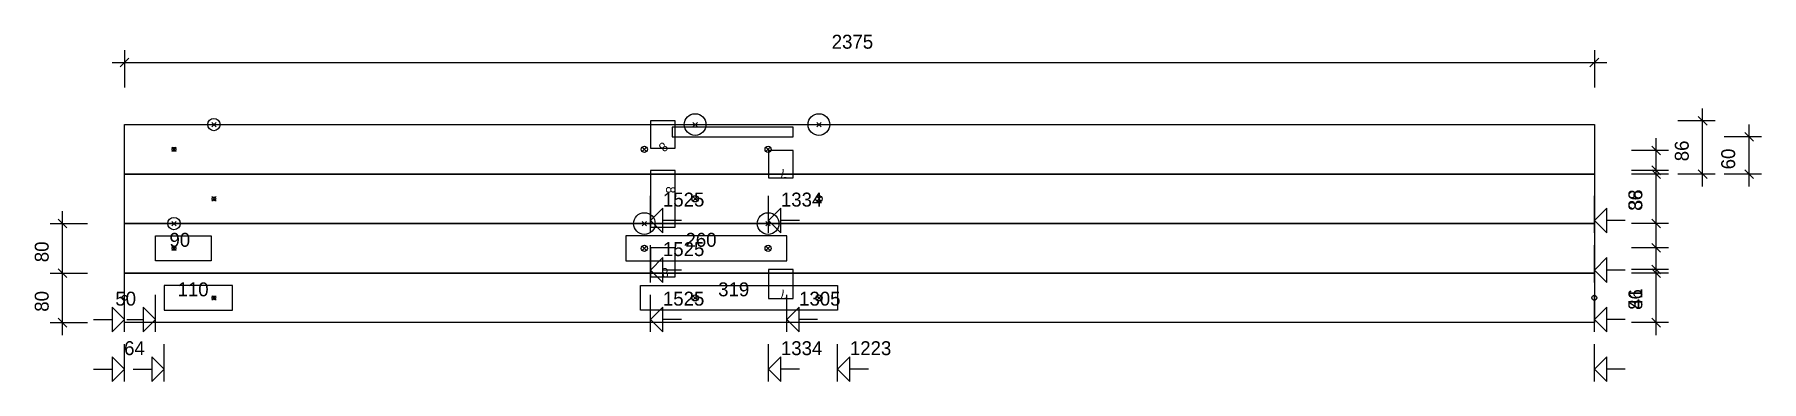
# Model space of a CAD drawing. Header units: millimetres. Extents: x -145 to 2645, y -95 to 465.
import ezdxf
from ezdxf.enums import TextEntityAlignment as Align

# ---------------------------------------------------------------- set-up
doc = ezdxf.new("R2010")
doc.units = ezdxf.units.MM
for name, color, linetype in [('1_SP1-2L', 7, 'CONTINUOUS'), ('CONTOUR', 7, 'CONTINUOUS'), ('CUT_HANDRAIL', 7, 'CONTINUOUS'), ('CUT_RISER', 7, 'CONTINUOUS'), ('CUT_STEP', 7, 'CONTINUOUS'), ('CUT_STEPTEXT', 7, 'CONTINUOUS'), ('CUT_VANGTENON', 7, 'CONTINUOUS'), ('DIMLINES', 7, 'CONTINUOUS'), ('DIMLINESTEXT', 7, 'CONTINUOUS'), ('DRILLINGS', 7, 'CONTINUOUS')]:
    doc.layers.add(name, color=color, linetype=linetype)

msp = doc.modelspace()

# ---------------------------------------------------------------- linework, layer by layer
at = {"layer": '1_SP1-2L', "color": 0}
for centre in [(0, 40), (2375, 40)]:
    msp.add_circle(centre, 4, dxfattribs=at)
at = {"layer": 'CONTOUR', "color": 0, "linetype": '0'}
for points in [[(2375, 320), (2375, 240), (0, 240), (0, 320), (2375, 320)], [(2375, 240), (2375, 160), (0, 160), (0, 240), (2375, 240)], [(2375, 160), (2375, 80), (0, 80), (0, 160), (2375, 160)], [(2375, 80), (2375, 0), (0, 0), (0, 80), (2375, 80)]]:
    msp.add_lwpolyline(points, dxfattribs=at)
at = {"layer": 'CUT_HANDRAIL', "color": 1, "linetype": '1'}
for points in [[(140, 100), (95, 100), (50, 100), (50, 140), (140, 140), (140, 100)], [(174.426, 60), (119.292, 60), (64.158, 60), (64.158, 20), (174.426, 20), (174.426, 60)]]:
    msp.add_lwpolyline(points, dxfattribs=at)
at = {"layer": 'CUT_RISER', "color": 1, "linetype": '1'}
msp.add_lwpolyline([(1080.625, 316), (982.812, 316), (885, 316), (885, 300), (1080.625, 300), (1080.625, 316)], dxfattribs=at)
at = {"layer": 'CUT_STEP', "color": 1, "linetype": '1'}
for points in [[(850, 282), (870, 282), (890, 282), (890, 320), (890, 326), (850, 326), (850, 320), (850, 282)], [(1040.625, 234), (1060.625, 234), (1080.625, 234), (1080.625, 240), (1080.625, 278), (1040.625, 278), (1040.625, 240), (1040.625, 234)], [(890, 160), (890, 200), (890, 240), (890, 246), (850, 246), (850, 240), (850, 160), (850, 154), (890, 154), (890, 160)], [(850, 74), (870, 74), (890, 74), (890, 80), (890, 115), (890, 121), (850, 121), (850, 115), (850, 80), (850, 74)], [(1040.625, 39), (1060.625, 39), (1080.625, 39), (1080.625, 45), (1080.625, 80), (1080.625, 86), (1040.625, 86), (1040.625, 80), (1040.625, 45), (1040.625, 39)]]:
    msp.add_lwpolyline(points, dxfattribs=at)
at = {"layer": 'CUT_VANGTENON', "color": 1, "linetype": '1'}
for points in [[(1070, 140), (940, 140), (810, 140), (810, 100), (1070, 100), (1070, 140)], [(1152.079, 20), (992.804, 20), (833.528, 20), (833.528, 60), (1152.079, 60), (1152.079, 20)]]:
    msp.add_lwpolyline(points, dxfattribs=at)
at = {"layer": 'DIMLINES', "color": 0}
for p, q in [((-20, 420), (2395, 420)), ((7.071, 427.071), (-7.071, 412.929)), ((0, 440), (0, 380)), ((2382.071, 427.071), (2367.929, 412.929)), ((2375, 440), (2375, 380)), ((2550, 220), (2550, 346)), ((2570, 326), (2510, 326)), ((2542.929, 333.071), (2557.071, 318.929)), ((2617.929, 307.071), (2632.071, 292.929)), ((2625, 220), (2625, 320)), ((2467.929, 285.071), (2482.071, 270.929)), ((2475, 220), (2475, 298)), ((2645, 300), (2585, 300)), ((2495, 278), (2435, 278)), ((2467.929, 253.071), (2482.071, 238.929)), ((2475, 140), (2475, 266)), ((2495, 246), (2435, 246)), ((2495, 240), (2435, 240)), ((2467.929, 247.071), (2482.071, 232.929)), ((2570, 240), (2510, 240)), ((2542.929, 247.071), (2557.071, 232.929)), ((2645, 240), (2585, 240)), ((2617.929, 247.071), (2632.071, 232.929)), ((850, 145), (850, 205)), ((1040.625, 145), (1040.625, 205)), ((2375, 145), (2375, 205)), ((-100, 60), (-100, 180)), ((850, 165), (870, 185)), ((870, 145), (870, 185)), ((1040.625, 165), (1060.625, 185)), ((1060.625, 145), (1060.625, 185)), ((2375, 165), (2395, 185)), ((2395, 145), (2395, 185)), ((-120, 160), (-60, 160)), ((-107.071, 167.071), (-92.929, 152.929)), ((850, 165), (870, 145)), ((900, 165), (870, 165)), ((1040.625, 165), (1060.625, 145)), ((1090.625, 165), (1060.625, 165)), ((2375, 165), (2395, 145)), ((2425, 165), (2395, 165)), ((2495, 160), (2435, 160)), ((2467.929, 167.071), (2482.071, 152.929)), ((2475, 60), (2475, 141)), ((850, 65), (850, 125)), ((2375, 65), (2375, 125)), ((2495, 121), (2435, 121)), ((2467.929, 128.071), (2482.071, 113.929)), ((-107.071, 87.071), (-92.929, 72.929)), ((-107.071, 87.071), (-92.929, 72.929)), ((-100, -20), (-100, 100)), ((850, 85), (870, 105)), ((850, 85), (870, 65)), ((870, 65), (870, 105)), ((900, 85), (870, 85)), ((2375, 85), (2395, 105)), ((2375, 85), (2395, 65)), ((2395, 65), (2395, 105)), ((2425, 85), (2395, 85)), ((2495, 86), (2435, 86)), ((2467.929, 93.071), (2482.071, 78.929)), ((2467.929, 87.071), (2482.071, 72.929)), ((2475, -20), (2475, 106)), ((-120, 80), (-60, 80)), ((-120, 80), (-60, 80)), ((2495, 80), (2435, 80)), ((0, -15), (0, 45)), ((50, -15), (50, 45)), ((850, -15), (850, 45)), ((1070, -15), (1070, 45)), ((2375, -15), (2375, 45)), ((-120, 0), (-60, 0)), ((-107.071, 7.071), (-92.929, -7.071)), ((-50, 5), (-20, 5)), ((0, 5), (-20, 25)), ((-20, 25), (-20, -15)), ((0, 5), (-20, -15)), ((4, 5), (30, 5)), ((50, 5), (30, 25)), ((30, 25), (30, -15)), ((50, 5), (30, -15)), ((850, 5), (870, 25)), ((850, 5), (870, -15)), ((870, -15), (870, 25)), ((900, 5), (870, 5)), ((1070, 5), (1090, 25)), ((1070, 5), (1090, -15)), ((1090, -15), (1090, 25)), ((1120, 5), (1090, 5)), ((2375, 5), (2395, 25)), ((2375, 5), (2395, -15)), ((2395, -15), (2395, 25)), ((2425, 5), (2395, 5)), ((2495, 0), (2435, 0)), ((2467.929, 7.071), (2482.071, -7.071)), ((0, -75), (-20, -55)), ((-20, -55), (-20, -95)), ((0, -95), (0, -35)), ((64.158, -75), (44.158, -55)), ((44.158, -55), (44.158, -95)), ((64.158, -95), (64.158, -35)), ((1040.625, -95), (1040.625, -35)), ((1040.625, -75), (1060.625, -55)), ((1060.625, -95), (1060.625, -55)), ((1152.079, -95), (1152.079, -35)), ((1152.079, -75), (1172.079, -55)), ((1172.079, -95), (1172.079, -55)), ((2375, -95), (2375, -35)), ((2375, -75), (2395, -55)), ((2395, -95), (2395, -55)), ((-50, -75), (-20, -75)), ((0, -75), (-20, -95)), ((14.158, -75), (44.158, -75)), ((64.158, -75), (44.158, -95)), ((1040.625, -75), (1060.625, -95)), ((1090.625, -75), (1060.625, -75)), ((1152.079, -75), (1172.079, -95)), ((1202.079, -75), (1172.079, -75)), ((2375, -75), (2395, -95)), ((2425, -75), (2395, -75))]:
    msp.add_line(p, q, dxfattribs=at)
at = {"layer": 'DRILLINGS', "color": 3}
for p, q in [((147.961, 323.536), (140.89, 316.464)), ((140.891, 323.536), (147.96, 316.464)), ((925.615, 323.536), (918.544, 316.464)), ((918.545, 323.536), (925.614, 316.464)), ((1125.615, 323.536), (1118.544, 316.464)), ((1118.545, 323.536), (1125.614, 316.464)), ((83.536, 283.536), (76.464, 276.464)), ((76.466, 283.536), (83.534, 276.464)), ((843.536, 283.536), (836.464, 276.464)), ((836.466, 283.536), (843.534, 276.464)), ((1043.536, 283.536), (1036.464, 276.464)), ((1036.466, 283.536), (1043.534, 276.464)), ((147.961, 203.536), (140.89, 196.464)), ((140.891, 203.536), (147.96, 196.464)), ((925.615, 203.536), (918.544, 196.464)), ((918.545, 203.536), (925.614, 196.464)), ((1125.615, 203.536), (1118.544, 196.464)), ((1118.545, 203.536), (1125.614, 196.464)), ((83.536, 163.536), (76.464, 156.464)), ((76.466, 163.536), (83.534, 156.464)), ((843.536, 163.536), (836.464, 156.464)), ((836.466, 163.536), (843.534, 156.464)), ((1043.536, 163.536), (1036.464, 156.464)), ((1036.466, 163.536), (1043.534, 156.464)), ((83.536, 123.536), (76.464, 116.464)), ((76.466, 123.536), (83.534, 116.464)), ((843.536, 123.536), (836.464, 116.464)), ((836.466, 123.536), (843.534, 116.464)), ((1043.536, 123.536), (1036.464, 116.464)), ((1036.466, 123.536), (1043.534, 116.464)), ((147.961, 43.536), (140.89, 36.464)), ((140.891, 43.536), (147.96, 36.464)), ((925.615, 43.536), (918.544, 36.464)), ((918.545, 43.536), (925.614, 36.464)), ((1125.615, 43.536), (1118.544, 36.464)), ((1118.545, 43.536), (1125.614, 36.464))]:
    msp.add_line(p, q, dxfattribs=at)
for centre, radius in [((922.079, 320), 17.5), ((1122.079, 320), 17.5), ((144.426, 320), 10), ((80, 280), 3), ((840, 280), 5), ((1040, 280), 5), ((144.426, 200), 3), ((922.079, 200), 5), ((1122.079, 200), 5), ((80, 160), 10), ((840, 160), 17.5), ((1040, 160), 17.5), ((80, 120), 3), ((840, 120), 5), ((1040, 120), 5), ((144.426, 40), 3), ((922.079, 40), 5), ((1122.079, 40), 5)]:
    msp.add_circle(centre, radius, dxfattribs=at)

# ---------------------------------------------------------------- texts
at = {"layer": 'CUT_STEPTEXT'}
for s, rotation, p in [('8', 223, (880, 282)), ('7', 188, (1070.625, 234)), ('8', 270, (890, 220)), ('8', 188, (880, 74)), ('7', 188, (1070.625, 39))]:
    msp.add_text(s, height=15, rotation=rotation, dxfattribs=at).set_placement(p, align=Align.TOP_LEFT)
at = {"layer": 'DIMLINESTEXT'}
for s, p in [('2375', (1142.738, 465)), ('1525', (870, 210)), ('1334', (1060.625, 210)), ('90', (72.619, 145)), ('260', (906.429, 145)), ('1525', (870, 130)), ('110', (85.72, 65)), ('319', (959.232, 65)), ('50', (-14.762, 50)), ('1525', (870, 50)), ('1305', (1090, 50)), ('64', (-0.604, -30)), ('1334', (1060.625, -30)), ('1223', (1172.079, -30))]:
    msp.add_text(s, height=22.5, dxfattribs=at).set_placement(p, align=Align.TOP_LEFT)
for s, p in [('86', (2505, 260.619)), ('60', (2580, 247.619)), ('38', (2430, 181.738)), ('86', (2430, 180.619)), ('80', (-145, 97.619)), ('80', (-145, 17.619)), ('86', (2430, 20.619)), ('41', (2430, 21.738))]:
    msp.add_text(s, height=22.5, rotation=90, dxfattribs=at).set_placement(p, align=Align.TOP_LEFT)

doc.saveas('drawing.dxf')
